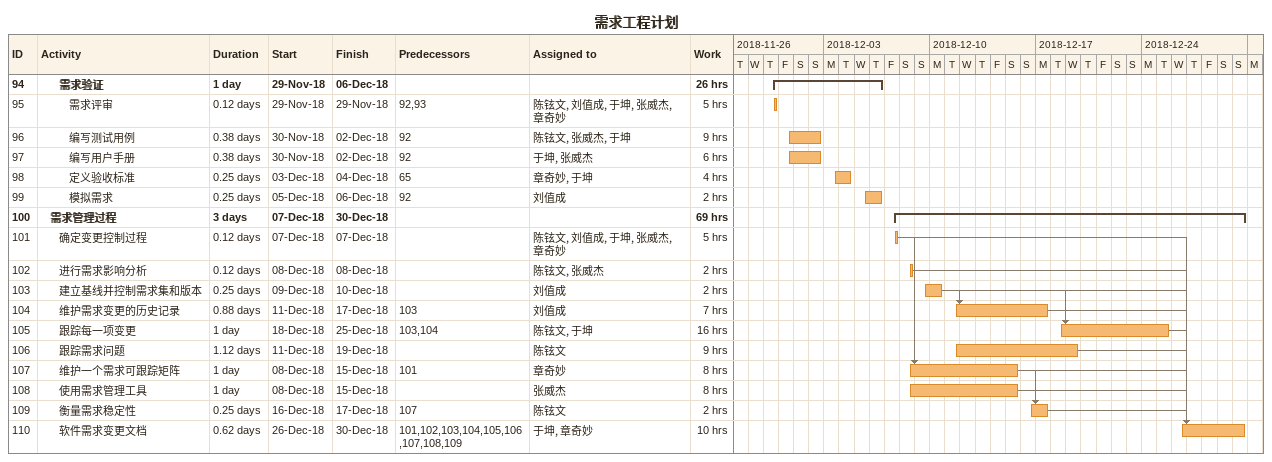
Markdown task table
需求工程计划

| ID | Level | Task | Duration | Start | Finish | Predecessors | Resources | Work (h) |
|---|---|---|---|---|---|---|---|---|
| 94 | 3 | **需求验证** | 1d | 2018-11-29 | 2018-12-06 |  |  | 26 |
| 95 | 4 | 需求评审 | 0.12d | 2018-11-29 | 2018-11-29 | 92, 93 | 陈铉文, 刘值成, 于坤, 张威杰, 章奇妙 | 5 |
| 96 | 4 | 编写测试用例 | 0.38d | 2018-11-30 | 2018-12-02 | 92 | 陈铉文, 张威杰, 于坤 | 9 |
| 97 | 4 | 编写用户手册 | 0.38d | 2018-11-30 | 2018-12-02 | 92 | 于坤, 张威杰 | 6 |
| 98 | 4 | 定义验收标准 | 0.25d | 2018-12-03 | 2018-12-04 | 65 | 章奇妙, 于坤 | 4 |
| 99 | 4 | 模拟需求 | 0.25d | 2018-12-05 | 2018-12-06 | 92 | 刘值成 | 2 |
| 100 | 2 | **需求管理过程** | 3d | 2018-12-07 | 2018-12-30 |  |  | 69 |
| 101 | 3 | 确定变更控制过程 | 0.12d | 2018-12-07 | 2018-12-07 |  | 陈铉文, 刘值成, 于坤, 张威杰, 章奇妙 | 5 |
| 102 | 3 | 进行需求影响分析 | 0.12d | 2018-12-08 | 2018-12-08 |  | 陈铉文, 张威杰 | 2 |
| 103 | 3 | 建立基线并控制需求集和版本 | 0.25d | 2018-12-09 | 2018-12-10 |  | 刘值成 | 2 |
| 104 | 3 | 维护需求变更的历史记录 | 0.88d | 2018-12-11 | 2018-12-17 | 103 | 刘值成 | 7 |
| 105 | 3 | 跟踪每一项变更 | 1d | 2018-12-18 | 2018-12-25 | 103, 104 | 陈铉文, 于坤 | 16 |
| 106 | 3 | 跟踪需求问题 | 1.12d | 2018-12-11 | 2018-12-19 |  | 陈铉文 | 9 |
| 107 | 3 | 维护一个需求可跟踪矩阵 | 1d | 2018-12-08 | 2018-12-15 | 101 | 章奇妙 | 8 |
| 108 | 3 | 使用需求管理工具 | 1d | 2018-12-08 | 2018-12-15 |  | 张威杰 | 8 |
| 109 | 3 | 衡量需求稳定性 | 0.25d | 2018-12-16 | 2018-12-17 | 107 | 陈铉文 | 2 |
| 110 | 3 | 软件需求变更文档 | 0.62d | 2018-12-26 | 2018-12-30 | 101, 102, 103, 104, 105, 106, 107, 108, 109 | 于坤, 章奇妙 | 10 |
